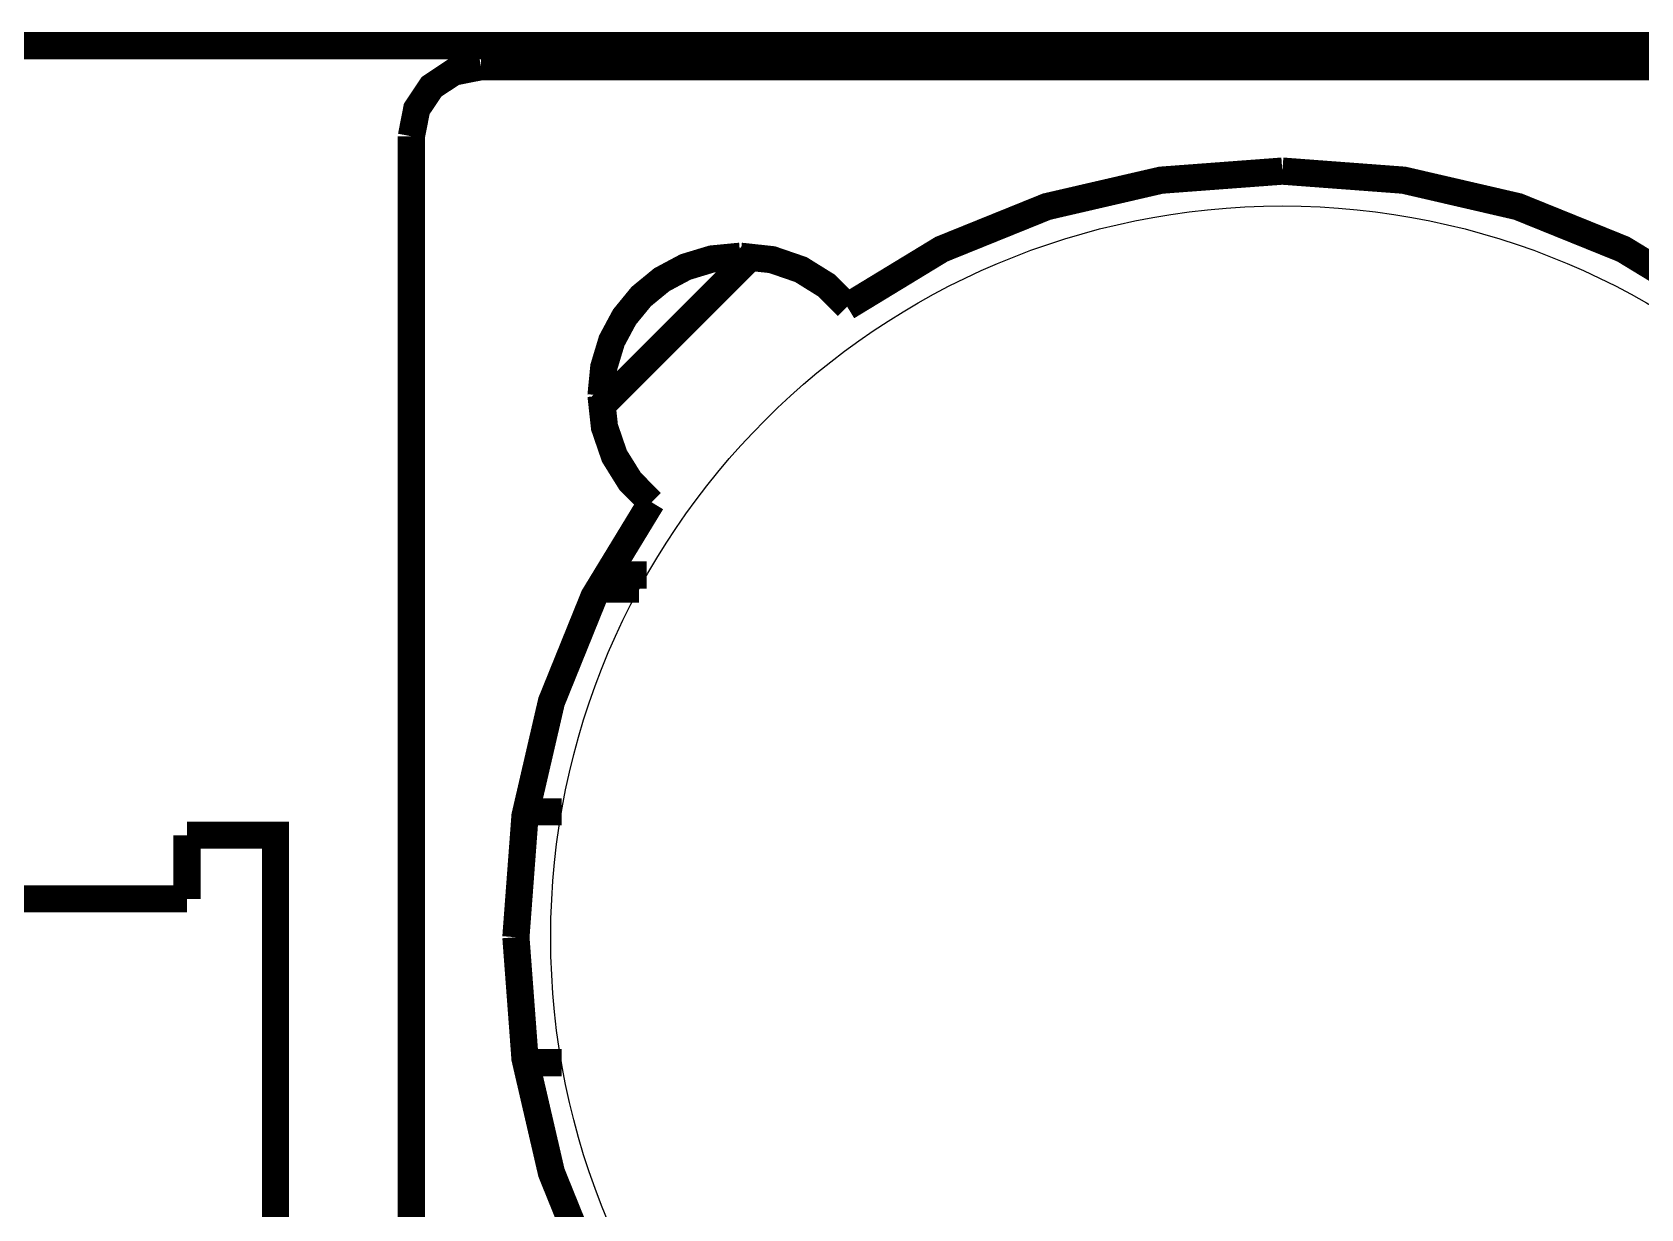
# Model space of a CAD drawing. Header units: millimetres. Extents: x 123.5 to 144.3, y 105.4 to 121.6.
# Drawn here: x 130.917 to 131.853, y 111.497 to 112.182 of the extents above; entities that cross this region are included whole.
import ezdxf

# ---------------------------------------------------------------- set-up
doc = ezdxf.new("R2010")
doc.units = ezdxf.units.MM
doc.layers.add('DESC', color=250, linetype='Continuous')

# ---------------------------------------------------------------- blocks, each defined once
blk = doc.blocks.new('CCRPBoard')
at = {"const_width": 0.008}
for points in [[(132.06064, 113.11275), (130.62757, 113.11275)], [(132.06064, 113.11275), (130.62757, 113.11275)], [(132.06064, 113.11275), (130.62757, 113.11275)], [(131.3134, 113.08613), (131.31498, 113.09419), (131.31932, 113.10069), (131.32582, 113.10502), (131.33387, 113.1066)], [(131.3134, 113.08613), (131.31498, 113.09419), (131.31932, 113.10069), (131.32582, 113.10502), (131.33387, 113.1066)], [(131.3134, 113.08613), (131.31498, 113.09419), (131.31932, 113.10069), (131.32582, 113.10502), (131.33387, 113.1066)], [(131.33387, 113.1066), (131.80474, 113.1066)], [(131.33387, 113.1066), (131.80474, 113.1066)], [(131.33387, 113.1066), (131.80474, 113.1066)], [(131.3134, 112.61527), (131.3134, 113.08613)], [(131.3134, 112.61527), (131.3134, 113.08613)], [(131.3134, 112.61527), (131.3134, 113.08613)], [(131.44143, 113.03607), (131.46917, 113.05295), (131.50009, 113.06546), (131.53365, 113.07323), (131.56931, 113.0759)], [(131.44143, 113.03607), (131.46917, 113.05295), (131.50009, 113.06546), (131.53365, 113.07323), (131.56931, 113.0759)], [(131.44143, 113.03607), (131.46917, 113.05295), (131.50009, 113.06546), (131.53365, 113.07323), (131.56931, 113.0759)], [(131.69718, 113.03607), (131.66944, 113.05295), (131.63852, 113.06546), (131.60496, 113.07323), (131.56931, 113.0759)], [(131.69718, 113.03607), (131.66944, 113.05295), (131.63852, 113.06546), (131.60496, 113.07323), (131.56931, 113.0759)], [(131.69718, 113.03607), (131.66944, 113.05295), (131.63852, 113.06546), (131.60496, 113.07323), (131.56931, 113.0759)], [(131.36912, 113.00994), (131.36994, 113.01831), (131.37228, 113.02605), (131.37601, 113.03301), (131.38096, 113.03905), (131.38699, 113.044), (131.39395, 113.04772), (131.4017, 113.05007), (131.41007, 113.05088)], [(131.36912, 113.00994), (131.36994, 113.01831), (131.37228, 113.02605), (131.37601, 113.03301), (131.38096, 113.03905), (131.38699, 113.044), (131.39395, 113.04772), (131.4017, 113.05007), (131.41007, 113.05088)], [(131.36912, 113.00994), (131.36994, 113.01831), (131.37228, 113.02605), (131.37601, 113.03301), (131.38096, 113.03905), (131.38699, 113.044), (131.39395, 113.04772), (131.4017, 113.05007), (131.41007, 113.05088)], [(131.41315, 113.05077), (131.36924, 113.00685)], [(131.41315, 113.05077), (131.36924, 113.00685)], [(131.41315, 113.05077), (131.36924, 113.00685)], [(131.44152, 113.03615), (131.43531, 113.04231), (131.42785, 113.04695), (131.41937, 113.04987), (131.41007, 113.05088)], [(131.44152, 113.03615), (131.43531, 113.04231), (131.42785, 113.04695), (131.41937, 113.04987), (131.41007, 113.05088)], [(131.44152, 113.03615), (131.43531, 113.04231), (131.42785, 113.04695), (131.41937, 113.04987), (131.41007, 113.05088)], [(131.36912, 113.00994), (131.37014, 113.00064), (131.37305, 112.99215), (131.37769, 112.98469), (131.38386, 112.97848)], [(131.36912, 113.00994), (131.37014, 113.00064), (131.37305, 112.99215), (131.37769, 112.98469), (131.38386, 112.97848)], [(131.36912, 113.00994), (131.37014, 113.00064), (131.37305, 112.99215), (131.37769, 112.98469), (131.38386, 112.97848)], [(131.34411, 112.8507), (131.34678, 112.88635), (131.35455, 112.91991), (131.36705, 112.95083), (131.38394, 112.97858)], [(131.34411, 112.8507), (131.34678, 112.88635), (131.35455, 112.91991), (131.36705, 112.95083), (131.38394, 112.97858)], [(131.34411, 112.8507), (131.34678, 112.88635), (131.35455, 112.91991), (131.36705, 112.95083), (131.38394, 112.97858)], [(131.37086, 112.95716), (131.38256, 112.95716)], [(131.37086, 112.95716), (131.38256, 112.95716)], [(131.37086, 112.95716), (131.38256, 112.95716)], [(131.36872, 112.95306), (131.38028, 112.95306)], [(131.36872, 112.95306), (131.38028, 112.95306)], [(131.36872, 112.95306), (131.38028, 112.95306)], [(131.34714, 112.88755), (131.35753, 112.88755)], [(131.34714, 112.88755), (131.35753, 112.88755)], [(131.34714, 112.88755), (131.35753, 112.88755)], [(131.24749, 112.88069), (131.27349, 112.88069), (131.27349, 112.47093), (130.88245, 112.47093), (130.88245, 112.88069), (130.90845, 112.88069)], [(131.24749, 112.88069), (131.27349, 112.88069), (131.27349, 112.47093), (130.88245, 112.47093), (130.88245, 112.88069), (130.90845, 112.88069)], [(131.24749, 112.88069), (131.27349, 112.88069), (131.27349, 112.47093), (130.88245, 112.47093), (130.88245, 112.88069), (130.90845, 112.88069)], [(131.24749, 112.88069), (131.24749, 112.86197)], [(131.24749, 112.88069), (131.24749, 112.86197)], [(131.24749, 112.88069), (131.24749, 112.86197)], [(130.90845, 112.86197), (131.24749, 112.86197)], [(130.90845, 112.86197), (131.24749, 112.86197)], [(130.90845, 112.86197), (131.24749, 112.86197)], [(131.34411, 112.8507), (131.34678, 112.81504), (131.35455, 112.78149), (131.36705, 112.75057), (131.38394, 112.72282)], [(131.34411, 112.8507), (131.34678, 112.81504), (131.35455, 112.78149), (131.36705, 112.75057), (131.38394, 112.72282)], [(131.34411, 112.8507), (131.34678, 112.81504), (131.35455, 112.78149), (131.36705, 112.75057), (131.38394, 112.72282)], [(131.35753, 112.81385), (131.34714, 112.81385)], [(131.35753, 112.81385), (131.34714, 112.81385)], [(131.35753, 112.81385), (131.34714, 112.81385)]]:
    blk.add_lwpolyline(points, dxfattribs=at)
blk.add_circle((131.56931, 112.8507), 0.21496)
blk.add_circle((131.56931, 112.8507), 0.21496)
blk.add_circle((131.56931, 112.8507), 0.21496)

msp = doc.modelspace()

# ---------------------------------------------------------------- block references
at = {"layer": 'DESC', "xscale": 1.98, "yscale": 1.98, "zscale": 1.98}
msp.add_blockref('CCRPBoard', (-128.86316, -111.78927), dxfattribs=at)

doc.saveas('drawing.dxf')
